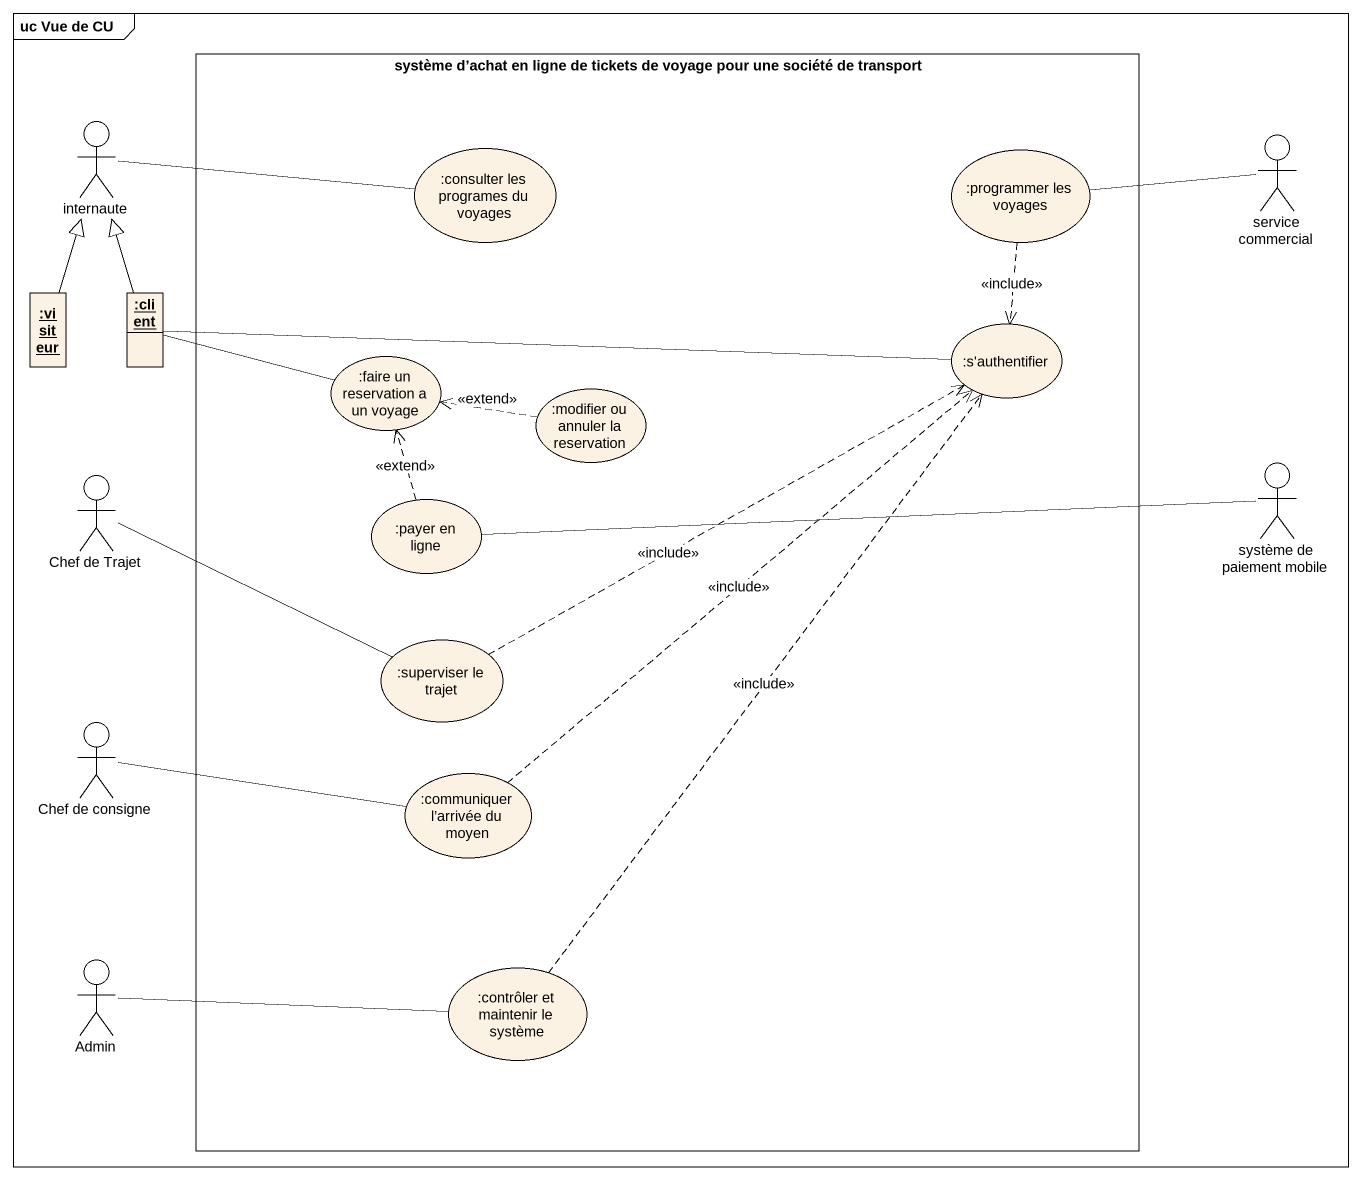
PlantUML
@startuml
mainframe uc Vue de CU
allowmixing
hide circle
hide empty members
rectangle "système d’achat en ligne de tickets de voyage pour une société de transport" as système_d_achat_en_ligne_de {
  usecase ":consulter les programes du voyages" as consulter_les_programes_du
  usecase ":programmer les voyages" as programmer_les_voyages
  usecase ":faire un reservation a un voyage" as faire_un_reservation_a_un
  usecase ":s'authentifier" as s_authentifier
  usecase ":modifier ou annuler la reservation" as modifier_ou_annuler_la
  usecase ":payer en ligne" as payer_en_ligne
  usecase ":superviser le trajet" as superviser_le_trajet
  usecase ":communiquer l’arrivée du moyen" as communiquer_l_arrivée_du
  usecase ":contrôler et maintenir le système" as contrôler_et_maintenir_le
}
actor internaute
actor "service commercial" as service_commercial
object ":visiteur" as visiteur
object ":client" as client
actor "Chef de Trajet" as Chef_de_Trajet
actor "système de paiement mobile" as système_de_paiement_mobile
actor "Chef de consigne" as Chef_de_consigne
actor Admin
internaute -right- consulter_les_programes_du
programmer_les_voyages -right- service_commercial
programmer_les_voyages ..> s_authentifier : <<include>>
visiteur -up-|> internaute
client -up-|> internaute
client -right- faire_un_reservation_a_un
client -right- s_authentifier
modifier_ou_annuler_la .left.> faire_un_reservation_a_un : <<extend>>
Chef_de_Trajet -right- superviser_le_trajet
payer_en_ligne .up.> faire_un_reservation_a_un : <<extend>>
payer_en_ligne -right- système_de_paiement_mobile
superviser_le_trajet .right.> s_authentifier : <<include>>
Chef_de_consigne -right- communiquer_l_arrivée_du
communiquer_l_arrivée_du .up.> s_authentifier : <<include>>
Admin -right- contrôler_et_maintenir_le
contrôler_et_maintenir_le .up.> s_authentifier : <<include>>
@enduml
